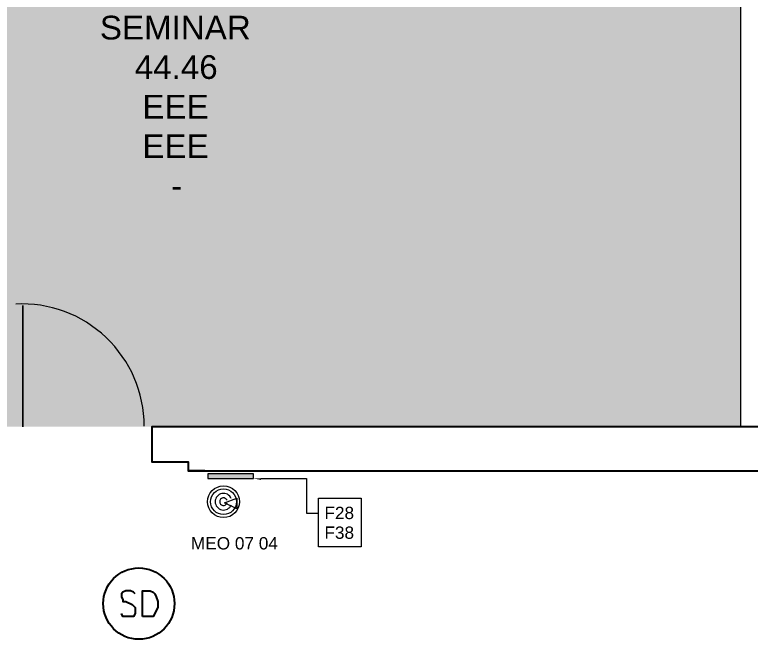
# Model space of a CAD drawing. Header units: millimetres. Extents: x -59 to 47, y 152 to 919.
# Drawn here: x -5.152 to -0.285, y 570.388 to 574.519 of the extents above; entities that cross this region are included whole.
import ezdxf

# ---------------------------------------------------------------- set-up
doc = ezdxf.new("R2010")
doc.units = ezdxf.units.MM
doc.layers.add('PDF_014407$_ps_FIRE$DETECT', color=80, linetype='Continuous', true_color=0x3fff00)
doc.layers.add('PDF_014407$HL-TMP', color=7, linetype='Continuous', true_color=0x800000)
for name, color, linetype in [('PDF_014407$_ps_TEXTBOLD', 2, 'Continuous'), ('PDF_014407$DR', 7, 'Continuous'), ('PDF_014407$FI', 7, 'Continuous'), ('PDF_014407$FI-DSG', 7, 'Continuous'), ('PDF_014407$WA', 7, 'Continuous'), ('PDF_014407$WA-EXT', 7, 'Continuous'), ('PDF_Text', 7, 'Continuous')]:
    doc.layers.add(name, color=color, linetype=linetype)
doc.styles.add('PDF ArialMT', font='arial.ttf')

msp = doc.modelspace()

# ---------------------------------------------------------------- linework, layer by layer
at = {"layer": 'PDF_014407$_ps_FIRE$DETECT', "lineweight": 25}
msp.add_circle((-4.331, 570.624), 0.2359, dxfattribs=at)
at = {"layer": 'PDF_014407$_ps_TEXTBOLD', "lineweight": 25}
msp.add_lwpolyline([(-4.3561, 570.6892), (-4.3661, 570.6993), (-4.3862, 570.7093), (-4.4163, 570.7093), (-4.4364, 570.6993), (-4.4464, 570.6892), (-4.4464, 570.6692), (-4.4364, 570.6491), (-4.4364, 570.6391), (-4.4163, 570.6391), (-4.3762, 570.619), (-4.3661, 570.6089), (-4.3561, 570.5989), (-4.3561, 570.5889), (-4.3561, 570.5587), (-4.3661, 570.5387), (-4.3862, 570.5387), (-4.4163, 570.5387), (-4.4364, 570.5387), (-4.4464, 570.5587)], dxfattribs=at)
msp.add_lwpolyline([(-4.3059, 570.5387), (-4.3059, 570.7093), (-4.2557, 570.7093), (-4.2356, 570.6993), (-4.2256, 570.6892), (-4.2156, 570.6692), (-4.2055, 570.6391), (-4.2055, 570.5989), (-4.2156, 570.5788), (-4.2256, 570.5587), (-4.2356, 570.5387), (-4.2557, 570.5387)], close=True, dxfattribs=at)
at = {"layer": 'PDF_014407$DR', "lineweight": 0}
msp.add_lwpolyline([(-5.0989, 571.7935), (-5.0989, 572.5966), (-5.0989, 571.7935)], dxfattribs=at)
msp.add_arc((-5.104, 571.7985), 0.8081, 0.0001, 92.9548, dxfattribs=at)
at = {"layer": 'PDF_014407$FI', "lineweight": 9}
msp.add_lwpolyline([(-3.6835, 571.2514), (-3.7638, 571.2916), (-3.6835, 571.3217)], close=True, dxfattribs=at)
for radius in [0.1054, 0.0853]:
    msp.add_circle((-3.7707, 571.2982), radius, dxfattribs=at)
for radius, start, end in [(0.0552, 22.7691, 337.2309), (0.0251, 22.7694, 337.2306)]:
    msp.add_arc((-3.7707, 571.2982), radius, start, end, dxfattribs=at)
at = {"layer": 'PDF_014407$FI-DSG', "lineweight": 9}
for points in [[(-3.8742, 571.4522), (-3.5731, 571.4522), (-3.5731, 571.4823), (-3.8742, 571.4823)], [(-3.1414, 571.3217), (-2.8604, 571.3217), (-2.8604, 571.0004), (-3.1414, 571.0004)]]:
    msp.add_lwpolyline(points, close=True, dxfattribs=at)
msp.add_lwpolyline([(-3.5229, 571.4522), (-3.2217, 571.4522), (-3.2217, 571.2213), (-3.1414, 571.2213)], dxfattribs=at)
at = {"layer": 'PDF_014407$FI-DSG', "transparency": 33554559}
for points in [[(-3.5731, 571.4823), (-3.8742, 571.4823), (-3.5731, 571.4522)], [(-3.8742, 571.4823), (-3.5731, 571.4522), (-3.8742, 571.4522)], [(-3.5229, 571.4421), (-3.5731, 571.4522), (-3.5229, 571.4522)]]:
    msp.add_solid(points, dxfattribs=at)
at = {"layer": 'PDF_014407$HL-TMP', "transparency": 33554559}
for points in [[(-0.3507, 577.4753), (-7.7491, 577.4753), (-0.3507, 572.195)], [(-7.7491, 577.4753), (-0.3507, 572.195), (-7.7491, 572.195)], [(-0.3507, 572.195), (-5.2796, 572.195), (-0.3507, 571.7935)], [(-5.2796, 572.195), (-0.3507, 571.7935), (-5.2796, 571.7935)]]:
    msp.add_solid(points, dxfattribs=at)
at = {"layer": 'PDF_014407$WA', "lineweight": 20}
msp.add_lwpolyline([(-0.2202, 571.7935), (-0.2202, 578.3085), (-0.3507, 578.3085), (-0.3507, 571.7935)], dxfattribs=at)
at = {"layer": 'PDF_014407$WA-EXT', "lineweight": 25}
for points in [[(5.9033, 571.6128), (5.9033, 571.7935), (-4.2457, 571.7935), (-4.2457, 571.5626), (-4.0047, 571.5626), (-4.0047, 571.5024)], [(-3.8943, 571.5024), (-4.0047, 571.5024), (5.9033, 571.5024), (5.9033, 571.7935)]]:
    msp.add_lwpolyline(points, dxfattribs=at)

# ---------------------------------------------------------------- texts
at = {"layer": 'PDF_Text', "attachment_point": 4, "style": 'PDF ArialMT'}
for s, insert, char_height in [('SEMINAR', (-4.5889, 574.433), 0.15688), ('44.46', (-4.358, 574.172), 0.15688), ('EEE', (-4.3078, 573.911), 0.15688), ('EEE', (-4.3078, 573.65), 0.15688), ('-', (-4.1171, 573.389), 0.1569), ('F28', (-3.1032, 571.2233), 0.0815), ('F38', (-3.1032, 571.0928), 0.0815), ('MEO 07 04', (-3.9866, 571.0225), 0.0815)]:
    msp.add_mtext(s, dxfattribs=dict(at, insert=insert, char_height=char_height))

doc.saveas('drawing.dxf')
